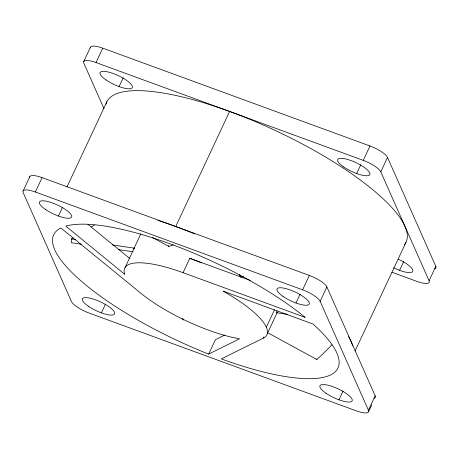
<?xml version="1.0" encoding="UTF-8"?>
<svg xmlns="http://www.w3.org/2000/svg" width="459" height="459" viewBox="0 0 459 459"><rect width="100%" height="100%" fill="white"/><g stroke="black" fill="none" stroke-linecap="round" stroke-linejoin="round"><path stroke-width="0.69" d="M73.01 237.923A335.5 100.188 -10.1 0 0 71.403 238.978L71.363 242.754L81.186 244.182M134.022 249.048L134.257 248.382M29.818 176.629L23.082 191.013M90.463 47.168L83.727 61.552M368.537 411.832L371.698 404.936M125.198 267.299L140.924 233.665M375.175 395.842L368.434 410.226A16.524 4.556 25.1 0 1 356.27 410.845L89.012 313.021A16.524 4.556 25.1 0 1 71.478 301.54L23.185 192.619A16.524 4.556 25.1 0 1 35.349 192L42.085 177.616L309.349 275.434A16.524 4.556 25.1 0 1 326.877 286.921L375.175 395.842A16.524 4.556 25.1 0 1 374.102 398.303M103.952 108.542L83.825 63.158A16.524 4.556 25.1 0 1 95.994 62.544L102.73 48.155L369.988 145.979A16.524 4.556 25.1 0 1 387.522 157.46L435.815 266.381A16.524 4.556 25.1 0 1 434.748 268.848M66.974 186.916L106.953 101.577M58.448 216.046L62.55 207.284M119.088 86.585L123.19 77.829M101.376 312.86L105.478 304.105M175.717 226.528L229.62 111.451M183.066 272.68L305.224 317.387A156.984 43.272 25.1 0 0 65.746 226.132L124.768 274.316A78.489 21.636 25.1 0 1 183.066 272.68L189.802 258.297L250.212 280.403M208.661 354.09L239.546 338.811A78.489 21.636 25.1 0 1 141.102 293.439L60.909 227.968A156.984 43.272 25.1 0 0 208.661 354.09L215.397 339.706L224.853 335.03M266.335 327.233L274.471 309.871M263.259 338.151A78.489 21.636 25.1 0 0 223.114 291.138L313.021 324.043A156.984 43.272 25.1 0 1 221.295 358.909L263.259 338.151L263.845 336.9M267.23 333.796L277.282 312.39M296.015 302.992L300.111 294.236M356.654 173.536L360.757 164.775M368.434 410.226L320.141 301.305A16.524 4.556 25.1 0 0 302.607 289.818L309.349 275.434M392.066 272.29L416.915 281.384A16.524 4.556 25.1 0 0 429.079 280.765L380.786 171.844A16.524 4.556 25.1 0 0 363.253 160.363L369.988 145.979M320.141 301.305L326.877 286.921M380.786 171.844L387.522 157.46M355.077 350.957L405.957 242.346M338.943 399.812L343.039 391.057M399.582 270.351L403.685 261.596M429.079 280.765L435.815 266.381M277.007 312.126L276.461 312.728L287.69 314.369M173.301 244.859L168.878 246.449L152.514 237.538M239.684 274.987L240.545 276.932L243.534 276.651M71.426 238.978L75.666 239.598M112.426 244.963L134.344 248.158A126.736 37.845 -10.1 0 1 134.653 247.659M118.382 249.616L133.121 251.762M95.994 62.544L363.253 160.363M35.349 192L302.607 289.818M267.138 332.436L316.859 359.506A338.903 299.262 5.2 0 0 331.926 344.761M87.933 224.353L129.851 258.578M182.86 318.821L183.428 320.009L182.854 318.712M239.713 274.625L240.545 276.932M316.721 359.047L316.859 359.506M91.398 226.815A335.5 100.188 -10.1 0 1 94.474 225.111M189.802 258.297A78.489 21.636 25.1 0 1 201.398 262.858M277.075 310.846A130 86.659 72.6 0 1 276.473 312.74M168.809 246.437A137.666 70.904 35.9 0 1 168.43 245.622M90.331 47.931A16.524 4.556 25.1 0 1 102.73 48.155M106 104.141A165.246 45.55 25.1 0 1 276.817 131.205A165.246 45.55 25.1 0 1 404.471 244.658M157.913 220.383A165.246 45.55 25.1 0 1 194.828 233.935M348.605 336.705A165.246 45.55 25.1 0 1 352.615 345.753M29.686 177.392A16.524 4.556 25.1 0 1 42.085 177.616M398.538 259.301A17.763 4.894 25.1 0 1 412.739 271.476A17.763 4.894 25.1 0 1 393.69 267.838M88.375 306.239A17.763 4.894 25.1 0 0 114.526 313.985A17.763 4.894 25.1 0 0 92.569 298.843A17.763 4.894 25.1 0 0 88.375 306.239M45.447 209.419A17.763 4.894 25.1 0 0 71.598 217.17A17.763 4.894 25.1 0 0 49.641 202.023A17.763 4.894 25.1 0 0 45.447 209.419M325.936 393.191A17.763 4.894 25.1 0 0 352.093 400.936A17.763 4.894 25.1 0 0 330.136 385.795A17.763 4.894 25.1 0 0 325.936 393.191M283.008 296.371A17.763 4.894 25.1 0 0 309.165 304.116A17.763 4.894 25.1 0 0 287.208 288.975A17.763 4.894 25.1 0 0 283.008 296.371M106.086 79.964A17.763 4.894 25.1 0 0 132.244 87.709A17.763 4.894 25.1 0 0 110.286 72.568A17.763 4.894 25.1 0 0 106.086 79.964M343.653 166.91A17.763 4.894 25.1 0 0 369.811 174.661A17.763 4.894 25.1 0 0 347.853 159.514A17.763 4.894 25.1 0 0 343.653 166.91"/></g></svg>
